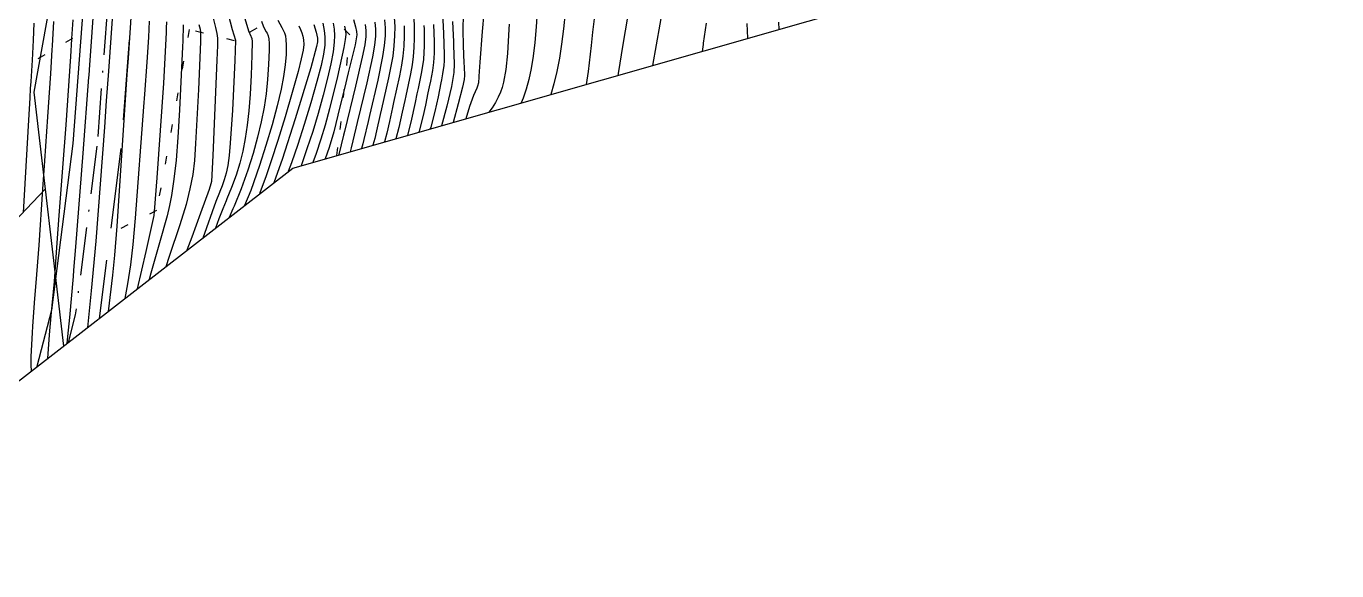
# Model space of a CAD drawing. Header units: metres. Extents: x 1233805 to 1234355, y 654698 to 655114.
# Drawn here: x 1234272.4 to 1234353.8, y 655012.8 to 655046.7 of the extents above; entities that cross this region are included whole.
import ezdxf

# ---------------------------------------------------------------- set-up
doc = ezdxf.new("R2010")
doc.units = ezdxf.units.M
for name, pattern in [('ИИDash_05_15', [2, 0.5, -1.5]), ('ИИDash_50_20', [7, 5, -2]), ('ИИDashDot_30_20', [5, 3, -1, 0, -1])]:
    doc.linetypes.add(name, pattern=pattern)
for name, color, linetype, lineweight in [('ИИ_ГОРИЗОНТАЛИ_ОСН', 32, 'Continuous', 25), ('ИИ_ГОРИЗОНТАЛИ_УТОЛЩ', 32, 'Continuous', 30), ('ИИ_ДОРОГИ_АД', 7, 'Continuous', 25), ('ИИ_ДОРОГИ_АД_ОСИ', 7, 'Continuous', 25), ('ИИ_ЛЭП_ВН', 250, 'Continuous', 25), ('ИИ_УГОДЬЯ', 7, 'Continuous', 25)]:
    doc.layers.add(name, color=color, linetype=linetype, lineweight=lineweight)
doc.layers.add('Оформление точек', color=7, linetype='Continuous')

msp = doc.modelspace()

# ---------------------------------------------------------------- linework, layer by layer
at = {"layer": 'ИИ_ГОРИЗОНТАЛИ_ОСН'}
for points, elevation in [([(1234308.245, 655051.024), (1234308.192, 655050.63), (1234308.035, 655049.604), (1234307.762, 655047.8), (1234307.571, 655046.307), (1234307.481, 655045.486), (1234307.292, 655043.855), (1234307.167, 655043.058)], 68.5), ([(1234310.381, 655051.196), (1234310.363, 655051.033), (1234310.204, 655050.012), (1234309.901, 655048.224), (1234309.448, 655045.544), (1234309.165, 655043.747), (1234309.147, 655043.624)], 69), ([(1234312.521, 655051.368), (1234312.439, 655050.721), (1234312.215, 655049.395), (1234311.3, 655044.238)], 69.5), ([(1234277.94, 655050.423), (1234277.473, 655043.889), (1234277.339, 655042.046), (1234277.222, 655040.41), (1234276.961, 655036.85), (1234276.679, 655033.309), (1234276.403, 655030.216), (1234276.177, 655027.955)], 52.5), ([(1234298.093, 655050.352), (1234298.298, 655046.255), (1234298.353, 655044.89), (1234298.354, 655044.524), (1234298.333, 655044.227), (1234298.243, 655043.708), (1234298.171, 655043.337), (1234298.138, 655043.156), (1234297.971, 655042.294), (1234297.761, 655041.383), (1234297.508, 655040.408), (1234297.476, 655040.293)], 65), ([(1234300.975, 655049.427), (1234300.739, 655046.584), (1234300.718, 655046.35), (1234300.556, 655044.442), (1234300.5, 655043.572), (1234300.498, 655043.522), (1234300.475, 655043.154), (1234300.427, 655042.943), (1234300.373, 655042.83), (1234300.171, 655042.38), (1234299.926, 655041.691), (1234299.691, 655040.925)], 66.5), ([(1234304.249, 655049.42), (1234304.066, 655046.633), (1234303.977, 655045.661), (1234303.877, 655044.826), (1234303.756, 655044.059), (1234303.615, 655043.376), (1234303.45, 655042.762), (1234303.26, 655042.206), (1234303.135, 655041.908)], 67.5), ([(1234274.049, 655046.982), (1234273.966, 655045.466), (1234273.954, 655045.22), (1234273.871, 655043.744), (1234273.73, 655041.649), (1234273.683, 655041.036), (1234273.488, 655038.307), (1234273.376, 655036.557), (1234273.145, 655033.064), (1234272.948, 655030.717), (1234272.864, 655029.757), (1234272.754, 655028.029), (1234272.732, 655027.623), (1234272.688, 655026.883), (1234272.644, 655026.123), (1234272.642, 655025.625), (1234272.667, 655025.231)], 51), ([(1234275.262, 655047.086), (1234275.185, 655045.923), (1234275.184, 655045.881), (1234275.121, 655044.788), (1234274.826, 655040.547), (1234274.619, 655037.864), (1234274.393, 655034.906), (1234274.273, 655033.21), (1234274.095, 655030.814), (1234273.894, 655028.68), (1234273.78, 655027.487), (1234273.674, 655026.013)], 51.5), ([(1234278.887, 655047.535), (1234278.695, 655044.691), (1234278.625, 655043.669), (1234278.006, 655034.554), (1234277.986, 655034.256), (1234277.857, 655032.433), (1234277.729, 655031.208), (1234277.451, 655028.944)], 53), ([(1234280.013, 655046.985), (1234279.961, 655046.001), (1234279.851, 655044.444), (1234279.707, 655042.446), (1234279.652, 655041.665), (1234279.136, 655034.748), (1234278.988, 655033.108), (1234278.842, 655031.851), (1234278.665, 655030.671), (1234278.496, 655029.754)], 53.5), ([(1234283.924, 655047.42), (1234284.122, 655046.608), (1234284.122, 655046.606), (1234284.212, 655046.232), (1234284.244, 655045.93), (1234284.244, 655045.48), (1234284.211, 655044.567), (1234283.956, 655038.646), (1234283.877, 655037.029), (1234283.876, 655037.016), (1234283.876, 655037.015), (1234283.844, 655036.871), (1234283.733, 655036.532), (1234283.204, 655035.059), (1234282.654, 655033.568), (1234282.353, 655032.747)], 55.5), ([(1234285.953, 655047.168), (1234286.175, 655046.396), (1234286.328, 655046.058), (1234286.353, 655046.013), (1234286.386, 655045.914), (1234286.401, 655045.733), (1234286.39, 655044.87), (1234286.342, 655043.638), (1234286.274, 655042.453), (1234286.192, 655041.409), (1234286.097, 655040.523), (1234285.975, 655039.695), (1234285.821, 655038.914), (1234285.636, 655038.173), (1234285.406, 655037.422), (1234285.133, 655036.654), (1234284.841, 655035.945), (1234284.791, 655035.831), (1234284.575, 655035.324), (1234284.333, 655034.693), (1234284.131, 655034.127)], 56.5), ([(1234286.986, 655046.987), (1234287.123, 655046.638), (1234287.286, 655046.328), (1234287.336, 655046.241), (1234287.402, 655046.089), (1234287.438, 655045.9), (1234287.457, 655045.612), (1234287.461, 655045.192), (1234287.434, 655044.294), (1234287.371, 655043.369), (1234287.277, 655042.48), (1234287.153, 655041.64), (1234286.977, 655040.737), (1234286.746, 655039.773), (1234286.464, 655038.757), (1234286.137, 655037.718), (1234285.726, 655036.563), (1234285.289, 655035.496), (1234285.215, 655035.329), (1234284.988, 655034.792)], 57), ([(1234288.002, 655047.059), (1234288.245, 655046.599), (1234288.319, 655046.469), (1234288.414, 655046.271), (1234288.473, 655046.071), (1234288.511, 655045.827), (1234288.531, 655045.513), (1234288.524, 655044.925), (1234288.468, 655044.272), (1234288.363, 655043.549), (1234288.208, 655042.756), (1234287.965, 655041.736), (1234287.644, 655040.544), (1234287.264, 655039.255), (1234286.868, 655038.014), (1234286.319, 655036.471), (1234285.931, 655035.523)], 57.5), ([(1234292.711, 655047.092), (1234292.833, 655046.631), (1234292.894, 655046.351), (1234292.908, 655046.138), (1234292.883, 655045.888), (1234292.808, 655045.513), (1234292.383, 655043.779), (1234292.14, 655042.806), (1234291.861, 655041.664), (1234291.476, 655040.112), (1234291.197, 655039.134), (1234290.948, 655038.43)], 60.5), ([(1234294.032, 655046.923), (1234294.08, 655046.504), (1234294.073, 655046.06), (1234294.009, 655045.497), (1234293.883, 655044.777), (1234293.533, 655043.164), (1234292.938, 655040.688), (1234292.852, 655040.333), (1234292.563, 655039.116), (1234292.543, 655039.028), (1234292.498, 655038.872)], 61.5), ([(1234295.231, 655047.216), (1234295.269, 655046.658), (1234295.267, 655046.08), (1234295.226, 655045.463), (1234295.145, 655044.809), (1234294.894, 655043.461), (1234294.456, 655041.545), (1234294.371, 655041.191), (1234294.143, 655040.183), (1234294.034, 655039.701), (1234293.921, 655039.278)], 62.5), ([(1234296.467, 655047.277), (1234296.486, 655046.565), (1234296.484, 655045.939), (1234296.46, 655045.347), (1234296.413, 655044.795), (1234296.347, 655044.283), (1234296.252, 655043.724), (1234295.959, 655042.348), (1234295.891, 655042.05), (1234295.738, 655041.332), (1234295.525, 655040.374), (1234295.344, 655039.684)], 63.5), ([(1234298.859, 655046.968), (1234298.918, 655045.716), (1234298.928, 655045.501), (1234298.976, 655044.323), (1234298.949, 655043.8), (1234298.801, 655042.938), (1234298.511, 655041.707), (1234298.181, 655040.494)], 65.5), ([(1234319.137, 655046.932), (1234319.163, 655046.482)], 71), ([(1234272.836, 655046.878), (1234272.783, 655045.808), (1234272.721, 655044.568), (1234272.637, 655043.249), (1234272.607, 655042.8), (1234272.576, 655042.218), (1234272.507, 655040.846), (1234272.178, 655035.105)], 50.5), ([(1234282.11, 655046.766), (1234282.126, 655046.599), (1234282.106, 655045.9), (1234282.101, 655045.78), (1234282.085, 655045.4), (1234281.897, 655041.478), (1234281.789, 655039.752), (1234281.674, 655038.358), (1234281.541, 655037.161), (1234281.387, 655036.145), (1234281.265, 655035.524), (1234281.115, 655034.886), (1234280.648, 655033.215), (1234280.113, 655031.334), (1234280.01, 655030.929)], 54.5), ([(1234283.097, 655046.785), (1234283.167, 655046.499), (1234283.195, 655046.312), (1234283.19, 655045.712), (1234283.061, 655042.752), (1234282.894, 655039.385), (1234282.819, 655038.327), (1234282.71, 655037.46), (1234282.538, 655036.562), (1234282.295, 655035.602), (1234281.907, 655034.326), (1234281.253, 655032.366), (1234281.039, 655031.727)], 55), ([(1234290.236, 655046.785), (1234290.394, 655046.302), (1234290.465, 655045.941), (1234290.465, 655045.717), (1234290.413, 655045.425), (1234290.048, 655044.101), (1234289.089, 655040.913), (1234288.27, 655038.383), (1234287.885, 655037.29), (1234287.753, 655036.937)], 58.5), ([(1234290.793, 655046.866), (1234290.877, 655046.422), (1234290.922, 655046.02), (1234290.922, 655045.498), (1234290.852, 655044.931), (1234290.704, 655044.243), (1234290.437, 655043.248), (1234290.05, 655041.907), (1234289.643, 655040.571), (1234289.242, 655039.322), (1234288.855, 655038.184), (1234288.656, 655037.638)], 59), ([(1234291.441, 655046.865), (1234291.504, 655046.501), (1234291.528, 655046.11), (1234291.514, 655045.686), (1234291.441, 655045.085), (1234291.304, 655044.346), (1234291.102, 655043.459), (1234290.827, 655042.394), (1234290.505, 655041.244), (1234290.171, 655040.14), (1234289.817, 655039.057), (1234289.445, 655038.001)], 59.5), ([(1234293.432, 655046.777), (1234293.485, 655046.418), (1234293.477, 655046.044), (1234293.404, 655045.521), (1234293.253, 655044.761), (1234292.839, 655042.961), (1234292.148, 655040.13), (1234292.092, 655039.904), (1234291.798, 655038.693), (1234291.798, 655038.692), (1234291.791, 655038.671)], 61), ([(1234295.864, 655046.713), (1234295.866, 655046.077), (1234295.836, 655045.446), (1234295.775, 655044.825), (1234295.691, 655044.248), (1234295.571, 655043.594), (1234295.205, 655041.937), (1234295.131, 655041.621), (1234294.939, 655040.75), (1234294.779, 655040.037), (1234294.632, 655039.481)], 63), ([(1234297.68, 655046.795), (1234297.723, 655045.732), (1234297.724, 655045.692), (1234297.724, 655045.685), (1234297.731, 655044.994), (1234297.693, 655044.416), (1234297.621, 655043.934), (1234297.487, 655043.271), (1234297.411, 655042.908), (1234297.338, 655042.535), (1234297.186, 655041.778), (1234297.016, 655041.046), (1234296.783, 655040.152), (1234296.765, 655040.09)], 64.5), ([(1234302.392, 655046.805), (1234302.375, 655046.496), (1234302.277, 655044.975), (1234302.176, 655043.995), (1234302.035, 655043.209), (1234301.946, 655042.876), (1234301.843, 655042.574), (1234301.705, 655042.259), (1234301.533, 655041.94), (1234301.323, 655041.608), (1234301.132, 655041.336)], 67), ([(1234317.156, 655046.84), (1234317.217, 655045.926)], 70.5)]:
    msp.add_lwpolyline(points, dxfattribs=dict(at, elevation=elevation))
at = {"layer": 'ИИ_ГОРИЗОНТАЛИ_УТОЛЩ'}
for points, elevation in [([(1234276.607, 655048.663), (1234276.269, 655043.962), (1234276.244, 655043.62), (1234276.236, 655043.503), (1234275.88, 655038.786), (1234275.416, 655032.965), (1234275.299, 655031.505), (1234275.268, 655031.116), (1234275.044, 655028.564), (1234274.921, 655027.393), (1234274.875, 655026.945)], 52), ([(1234281.076, 655046.945), (1234281.065, 655046.56), (1234281.06, 655046.444), (1234281.053, 655046.279), (1234280.885, 655043.146), (1234280.477, 655037.256), (1234280.322, 655035.162), (1234280.291, 655034.912), (1234280.217, 655034.533), (1234279.797, 655032.674), (1234279.255, 655030.343)], 54), ([(1234284.92, 655047.427), (1234285.169, 655046.482), (1234285.363, 655045.804), (1234285.363, 655045.804), (1234285.369, 655045.787), (1234285.37, 655045.785), (1234285.37, 655045.785), (1234285.32, 655044.549), (1234285.175, 655041.465), (1234285.042, 655039.407), (1234284.968, 655038.636), (1234284.885, 655038.017), (1234284.792, 655037.538), (1234284.675, 655037.126), (1234284.54, 655036.745), (1234284.394, 655036.395), (1234284.367, 655036.333), (1234284.141, 655035.779), (1234283.333, 655033.508)], 56), ([(1234294.631, 655047.07), (1234294.674, 655046.585), (1234294.67, 655046.073), (1234294.617, 655045.479), (1234294.514, 655044.793), (1234294.215, 655043.32), (1234293.702, 655041.135), (1234293.611, 655040.762), (1234293.35, 655039.634), (1234293.289, 655039.365), (1234293.203, 655039.073)], 62), ([(1234299.518, 655047.413), (1234299.515, 655046.444), (1234299.533, 655045.461), (1234299.573, 655044.402), (1234299.584, 655044.158), (1234299.606, 655043.608), (1234299.593, 655043.375), (1234299.493, 655042.881), (1234299.226, 655041.855), (1234298.903, 655040.7)], 66), ([(1234305.869, 655047.517), (1234305.768, 655046.507), (1234305.648, 655045.561), (1234305.508, 655044.685), (1234305.346, 655043.858), (1234305.163, 655043.094), (1234304.969, 655042.431)], 68), ([(1234289.303, 655046.697), (1234289.414, 655046.476), (1234289.499, 655046.262), (1234289.561, 655046.051), (1234289.601, 655045.835), (1234289.614, 655045.546), (1234289.57, 655045.181), (1234289.457, 655044.641), (1234289.263, 655043.873), (1234288.9, 655042.563), (1234288.456, 655041.043), (1234288.009, 655039.582), (1234287.599, 655038.31), (1234287.256, 655037.313), (1234286.912, 655036.38), (1234286.858, 655036.243)], 58), ([(1234292.146, 655046.687), (1234292.215, 655046.402), (1234292.229, 655046.17), (1234292.196, 655045.851), (1234292.105, 655045.352), (1234291.709, 655043.554), (1234291.217, 655041.541), (1234290.946, 655040.534), (1234290.683, 655039.658), (1234290.386, 655038.771), (1234290.18, 655038.211)], 60), ([(1234297.088, 655046.717), (1234297.095, 655046.493), (1234297.096, 655046.479), (1234297.107, 655045.466), (1234297.053, 655044.606), (1234296.938, 655043.833), (1234296.725, 655042.815), (1234296.651, 655042.479), (1234296.538, 655041.927), (1234296.27, 655040.71), (1234296.061, 655039.908), (1234296.054, 655039.887)], 64), ([(1234314.637, 655046.877), (1234314.453, 655045.618), (1234314.442, 655045.547), (1234314.378, 655045.116)], 70)]:
    msp.add_lwpolyline(points, dxfattribs=dict(at, elevation=elevation))
at = {"layer": 'ИИ_ДОРОГИ_АД'}
msp.add_lwpolyline([(1234279.872, 655077.325), (1234278.397, 655067.76), (1234276.293, 655053.142), (1234275.266, 655039.379), (1234273.932, 655029.016), (1234273.028, 655025.511)], dxfattribs=at)
at = {"layer": 'ИИ_ДОРОГИ_АД', "linetype": 'ИИDash_50_20'}
msp.add_lwpolyline([(1234282.906, 655077.029), (1234281.364, 655067.314), (1234279.277, 655052.816), (1234278.252, 655039.076), (1234276.892, 655028.51)], dxfattribs=at)
at = {"layer": 'ИИ_ДОРОГИ_АД_ОСИ', "linetype": 'ИИDashDot_30_20'}
msp.add_lwpolyline([(1234281.389, 655077.177), (1234279.88, 655067.537), (1234277.785, 655052.979), (1234276.759, 655039.228), (1234275.408, 655028.731), (1234274.965, 655027.015)], dxfattribs=at)
at = {"layer": 'ИИ_ЛЭП_ВН'}
for points in [[(1234274.151, 655107.462), (1234275.649, 655098.828), (1234279.258, 655078.184), (1234272.827, 655042.58), (1234274.667, 655026.783)], [(1234273.529, 655036.551), (1234270.819, 655033.695), (1234264.725, 655033.695)]]:
    msp.add_lwpolyline(points, dxfattribs=at)
at = {"layer": 'ИИ_УГОДЬЯ', "linetype": 'ИИDash_05_15'}
for points in [[(1234291.672, 655038.637), (1234291.883, 655040.253), (1234292.479, 655046.145), (1234290.167, 655048.532), (1234285.318, 655045.772), (1234282.494, 655046.472), (1234280.47, 655035.219), (1234277.568, 655033.761)], [(1234269.657, 655042.629), (1234275.779, 655046.261)]]:
    msp.add_lwpolyline(points, dxfattribs=at)
at = {"layer": 'Оформление точек', "color": 41}
msp.add_lwpolyline([(1234256.669, 655012.818), (1234288.937, 655037.856), (1234333.776, 655050.652), (1234349.327, 655050.821), (1234348.812, 655058.959), (1234353.847, 655093.724), (1234353.334, 655114.319), (1234323.897, 655110.095), (1234294.279, 655109.246), (1234278.101, 655107.867), (1234260.582, 655106.071)], dxfattribs=at)

doc.saveas('drawing.dxf')
